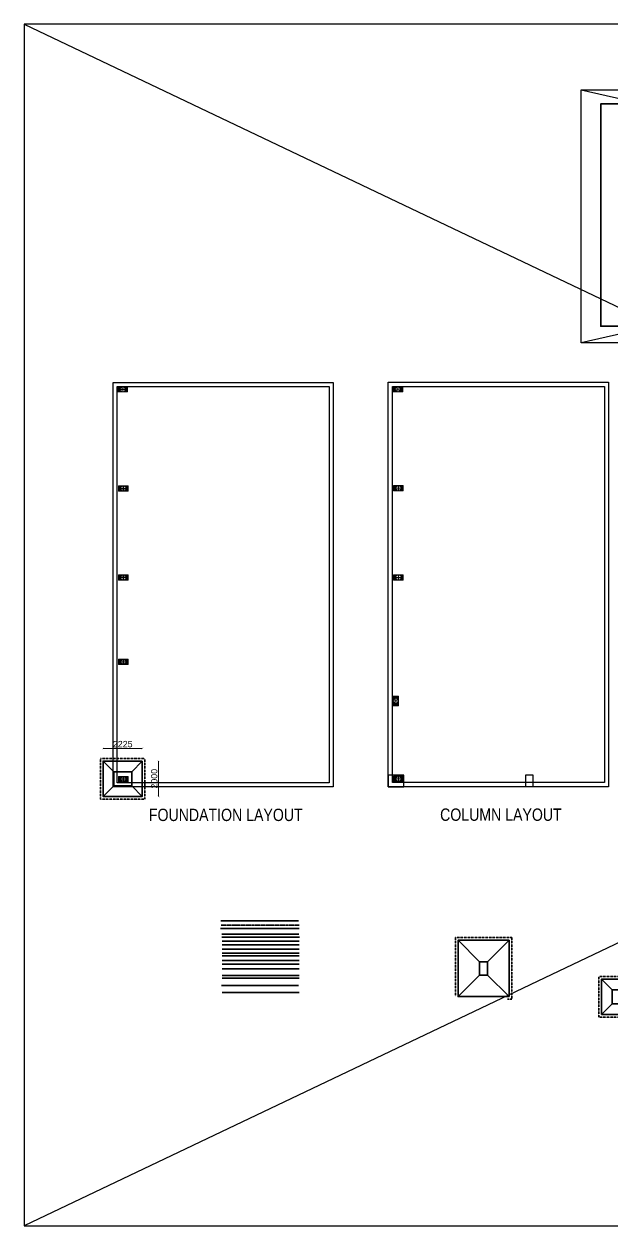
# Model space of a CAD drawing. Header units: inches. Extents: x 683042 to 921062, y -316188 to -5771.
# Drawn here: x 683042 to 716366, y -316188 to -247927 of the extents above; entities that cross this region are included whole.
import ezdxf

# ---------------------------------------------------------------- set-up
doc = ezdxf.new("R2010")
doc.units = ezdxf.units.IN
doc.header["$MEASUREMENT"] = 0
for name, pattern in [('CENTER', [2, 1.25, -0.25, 0.25, -0.25]), ('CENTERX2', [101.6, 63.5, -12.7, 12.7, -12.7]), ('HIDDEN', [0.375, 0.25, -0.125])]:
    doc.linetypes.add(name, pattern=pattern)
for name, color, linetype, lineweight in [('CAES', 8, 'Continuous', 20), ('FOUND', 97, 'Continuous', 13), ('R-beam', 4, 'Continuous', 30), ('R-beam no.', 7, 'Continuous', 30), ('R-CEN', 252, 'HIDDEN', 30), ('R-column no', 7, 'Continuous', 30), ('R-comment', 2, 'Continuous', 30), ('R-FND-TEXT', 7, 'Continuous', 30), ('R-FOUND', 97, 'Continuous', 30), ('R-Lintel_projection', 5, 'Continuous', 30), ('R-P.C.C', 6, 'Continuous', 30), ('R-projection', 3, 'Continuous', 30), ('R-RCC pardi', 6, 'Continuous', 30), ('R-reinforcement', 5, 'Continuous', 30), ('R-str steel', 1, 'Continuous', 30), ('R-Sunk', 30, 'Continuous', 30), ('R-text', 7, 'Continuous', 30)]:
    doc.layers.add(name, color=color, linetype=linetype, lineweight=lineweight)
for name, color, linetype in [('DETAIL-A', 41, 'Continuous'), ('R-column', 5, 'Continuous'), ('R-str model', 7, 'Continuous')]:
    doc.layers.add(name, color=color, linetype=linetype)
doc.styles.add('ARIAL', font='arial.ttf')
doc.styles.add('ROMAND', font='swissc.ttf')
doc.dimstyles.new('200', dxfattribs={"dimtxt": 360, "dimasz": 100, "dimexe": 0.18, "dimexo": 0.0625, "dimgap": 60, "dimtad": 1, "dimdec": 0, "dimzin": 0, "dimdsep": 46, "dimtxsty": 'ARIAL', "dimblk": 'ARCHTICK', "dimcen": 0, "dimse1": 1, "dimse2": 1, "dimclrt": 256, "dimadec": 0, "dimazin": 0, "dimtfac": 1, "dimtdec": 0, "dimtmove": 0, "dimatfit": 3, "dimfxl": 1, "dimtolj": 1, "dimtzin": 0, "dimlwd": 18, "dimarcsym": 0})

# ---------------------------------------------------------------- blocks, each defined once
blk = doc.blocks.new('fnd1')
at = {"layer": 'FOUND', "color": 5, "linetype": 'HIDDEN', "lineweight": 35, "ltscale": 5}
blk.add_lwpolyline([(710477, -91645), (707952, -91645), (707952, -93945), (710477, -93945)], close=True, dxfattribs=at)
at = {"layer": 'FOUND', "lineweight": 35}
for points in [[(710327, -91795), (708102, -91795), (708102, -93795), (710327, -93795)], [(709727, -92395), (708702, -92395), (708702, -93195), (709727, -93195)]]:
    blk.add_lwpolyline(points, close=True, dxfattribs=at)
for points in [[(708702, -92395), (708102, -91795)], [(709727, -92395), (710327, -91795)], [(708702, -93195), (708102, -93795)], [(709727, -93195), (710327, -93795)]]:
    blk.add_lwpolyline(points, dxfattribs=at)
blk = doc.blocks.new('A$C153212E7')
at = {"lineweight": 5}
h = blk.add_hatch(color=256, dxfattribs=at)
h.dxf.hatch_style = 1
h.paths.add_polyline_path([(109, 204), (0, 204), (0, 196), (109, 196)])
h = blk.add_hatch(color=256, dxfattribs=at)
h.dxf.hatch_style = 1
h.paths.add_polyline_path([(109, 96), (0, 96), (0, 104), (109, 104)])
h = blk.add_hatch(color=256, dxfattribs=at)
h.dxf.hatch_style = 1
h.paths.add_polyline_path([(109, 300), (109, 0), (117, 0), (117, 300)])
h = blk.add_hatch(color=3, dxfattribs=at)
h.dxf.hatch_style = 1
h.paths.add_polyline_path([(117, 238), (117, 63), (125, 63), (125, 238)])
h.paths.add_polyline_path([(125, 147), (425, 147), (425, 153), (125, 153)])
h.paths.add_polyline_path([(433, 238), (433, 63), (425, 63), (425, 238)])
h = blk.add_hatch(color=256, dxfattribs=at)
h.dxf.hatch_style = 1
h.paths.add_polyline_path([(279, 153), (279, 262), (271, 262), (271, 153)])
h = blk.add_hatch(color=256, dxfattribs=at)
h.dxf.hatch_style = 1
h.paths.add_polyline_path([(279, 147), (279, 38), (271, 38), (271, 147)])
h = blk.add_hatch(color=256, dxfattribs=at)
h.dxf.hatch_style = 1
h.paths.add_polyline_path([(441, 300), (441, 0), (433, 0), (433, 300)])
h = blk.add_hatch(color=256, dxfattribs=at)
h.dxf.hatch_style = 1
h.paths.add_polyline_path([(441, 204), (550, 204), (550, 196), (441, 196)])
h = blk.add_hatch(color=256, dxfattribs=at)
h.dxf.hatch_style = 1
h.paths.add_polyline_path([(441, 96), (550, 96), (550, 104), (441, 104)])
blk.add_line((75, 150), (475, 150), dxfattribs=at)
at = {"color": 1, "lineweight": 5}
blk.add_lwpolyline([(0, 300), (550, 300), (550, 0), (0, 0)], close=True, dxfattribs=at)
at = {"lineweight": 5}
for points in [[(109, 204), (0, 204), (0, 196), (109, 196)], [(109, 96), (0, 96), (0, 104), (109, 104)], [(109, 300), (109, 0), (117, 0), (117, 300)], [(279, 153), (279, 262), (271, 262), (271, 153)], [(279, 147), (279, 38), (271, 38), (271, 147)], [(441, 300), (441, 0), (433, 0), (433, 300)], [(441, 204), (550, 204), (550, 196), (441, 196)], [(441, 96), (550, 96), (550, 104), (441, 104)]]:
    blk.add_lwpolyline(points, close=True, dxfattribs=at)
blk.add_circle((275, 150), 3, dxfattribs=at)
at = {"layer": 'DETAIL-A', "linetype": 'CENTER', "lineweight": 5, "ltscale": 20}
for p, q in [((550, 150), (0, 150)), ((275, 300), (275, 0))]:
    blk.add_line(p, q, dxfattribs=at)
at = {"layer": 'DETAIL-A', "lineweight": 5}
for p, q in [((25, 250), (95, 250)), ((25, 150), (95, 150)), ((25, 50), (95, 50)), ((60, 218), (60, 282)), ((60, 118), (60, 182)), ((60, 82), (60, 18)), ((145, 250), (215, 250)), ((145, 50), (215, 50)), ((180, 218), (180, 282)), ((180, 82), (180, 18)), ((405, 250), (335, 250)), ((405, 50), (335, 50)), ((370, 218), (370, 282)), ((370, 82), (370, 18)), ((525, 250), (455, 250)), ((525, 150), (455, 150)), ((525, 50), (455, 50)), ((490, 218), (490, 282)), ((490, 118), (490, 182)), ((490, 82), (490, 18))]:
    blk.add_line(p, q, dxfattribs=at)
for points in [[(72, 270), (83, 250), (71, 230), (48, 230), (37, 250), (49, 270)], [(72, 170), (83, 150), (71, 130), (48, 130), (37, 150), (49, 170)], [(72, 30), (83, 50), (71, 70), (48, 70), (37, 50), (49, 30)], [(192, 270), (203, 250), (191, 230), (168, 230), (157, 250), (169, 270)], [(192, 30), (203, 50), (191, 70), (168, 70), (157, 50), (169, 30)], [(358, 270), (347, 250), (359, 230), (382, 230), (393, 250), (381, 270)], [(358, 30), (347, 50), (359, 70), (382, 70), (393, 50), (381, 30)], [(478, 270), (467, 250), (479, 230), (502, 230), (513, 250), (501, 270)], [(478, 170), (467, 150), (479, 130), (502, 130), (513, 150), (501, 170)], [(478, 30), (467, 50), (479, 70), (502, 70), (513, 50), (501, 30)]]:
    blk.add_lwpolyline(points, close=True, dxfattribs=at)
at = {"layer": 'DETAIL-A', "color": 3, "lineweight": 5}
for points in [[(117, 238), (117, 63), (125, 63), (125, 238)], [(125, 147), (425, 147), (425, 153), (125, 153)], [(433, 238), (433, 63), (425, 63), (425, 238)]]:
    blk.add_lwpolyline(points, close=True, dxfattribs=at)
at = {"layer": 'DETAIL-A', "lineweight": 5}
for centre, radius in [((60, 250), 20), ((60, 150), 20), ((60, 50), 20), ((60, 250), 12), ((60, 150), 12), ((60, 50), 12), ((180, 250), 20), ((180, 50), 20), ((180, 250), 12), ((180, 50), 12), ((370, 250), 20), ((370, 50), 20), ((370, 250), 12), ((370, 50), 12), ((490, 250), 20), ((490, 150), 20), ((490, 50), 20), ((490, 250), 12), ((490, 150), 12), ((490, 50), 12)]:
    blk.add_circle(centre, radius, dxfattribs=at)
blk = doc.blocks.new('_ArchTick')
at = {"color": 0, "linetype": 'ByBlock', "const_width": 0.15}
blk.add_lwpolyline([(-0.5, -0.5), (0.5, 0.5)], dxfattribs=at)
blk = doc.blocks.new('*D291')
at = {"layer": 'Defpoints', "color": 0, "transparency": 16777216}
for p in [(687533, -289067), (687533, -289790), (689758, -289790)]:
    blk.add_point(p, dxfattribs=at)
at = {"layer": 'R-FOUND', "color": 0, "lineweight": 18, "transparency": 16777216}
blk.add_line((689758, -289067), (687533, -289067), dxfattribs=at)
at = {"layer": 'R-FOUND', "color": 0, "lineweight": 18, "transparency": 16777216, "xscale": 100, "yscale": 100, "zscale": 100, "rotation": 180}
blk.add_blockref('_ArchTick', (687533, -289067), dxfattribs=at)
at = {"layer": 'R-FOUND', "color": 0, "lineweight": 18, "transparency": 16777216, "xscale": 100, "yscale": 100, "zscale": 100}
blk.add_blockref('_ArchTick', (689758, -289067), dxfattribs=at)
at = {"layer": 'R-FOUND', "transparency": 16777216, "insert": (688645, -288823), "char_height": 360, "attachment_point": 5, "style": 'ARIAL'}
blk.add_mtext('\\A1;2225', dxfattribs=at)
blk = doc.blocks.new('*D292')
at = {"layer": 'Defpoints', "color": 0, "transparency": 16777216}
for p in [(689758, -289790), (689758, -291790), (690682, -291790)]:
    blk.add_point(p, dxfattribs=at)
at = {"layer": 'R-FOUND', "color": 0, "lineweight": 18, "transparency": 16777216}
blk.add_line((690682, -289790), (690682, -291790), dxfattribs=at)
at = {"layer": 'R-FOUND', "color": 0, "lineweight": 18, "transparency": 16777216, "xscale": 100, "yscale": 100, "zscale": 100}
for p, rotation in [((690682, -289790), 90), ((690682, -291790), 270)]:
    blk.add_blockref('_ArchTick', p, dxfattribs=dict(at, rotation=rotation))
at = {"layer": 'R-FOUND', "transparency": 16777216, "insert": (690438, -290790), "char_height": 360, "attachment_point": 5, "rotation": 90, "style": 'ARIAL'}
blk.add_mtext('\\A1;2000', dxfattribs=at)

msp = doc.modelspace()

# ---------------------------------------------------------------- linework, layer by layer
at = {"layer": 'CAES', "lineweight": 35}
msp.add_lwpolyline([(732774.724, -265092.654), (715783.281, -265092.654), (715783.281, -252463.627), (732774.724, -252463.627)], close=True, dxfattribs=at)
at = {"layer": 'FOUND', "lineweight": 35}
for p, q in [((708909.71, -301186.048), (707684.71, -299961.048)), ((709359.71, -301186.048), (710584.71, -299961.048)), ((708909.71, -301936.048), (707684.71, -303161.048)), ((709359.71, -301936.048), (710584.71, -303161.048))]:
    msp.add_line(p, q, dxfattribs=at)
at = {"layer": 'FOUND', "color": 5, "linetype": 'HIDDEN', "lineweight": 35, "ltscale": 5}
msp.add_lwpolyline([(707534.71, -303146.049), (707534.71, -299811.048), (710734.71, -299811.048), (710734.71, -303311.048), (710489.359, -303311.048)], dxfattribs=at)
at = {"layer": 'FOUND', "lineweight": 35}
for points in [[(710584.71, -303161.048), (707684.71, -303161.048), (707684.71, -299961.048), (710584.71, -299961.048)], [(709359.71, -301936.048), (708909.71, -301936.048), (708909.71, -301186.048), (709359.71, -301186.048)]]:
    msp.add_lwpolyline(points, close=True, dxfattribs=at)
at = {"layer": 'R-beam', "lineweight": 35}
msp.add_line((694283.358, -300013.594), (698658.309, -300013.594), dxfattribs=at)
at = {"layer": 'R-beam no.', "lineweight": 35}
msp.add_line((694283.358, -300230.424), (698658.309, -300230.424), dxfattribs=at)
at = {"layer": 'R-CEN', "color": 252, "linetype": 'CENTERX2', "lineweight": 35}
msp.add_line((694231.857, -299104.29), (698658.766, -299104.29), dxfattribs=at)
at = {"layer": 'R-column', "lineweight": 35}
msp.add_line((694283.358, -300462.207), (698658.309, -300462.207), dxfattribs=at)
at = {"layer": 'R-column'}
for points in [[(700600.466, -291252.245), (688105.201, -291252.245), (688105.201, -268287.861), (700600.466, -268287.861)], [(700370.466, -291022.245), (688335.201, -291022.245), (688335.201, -268517.861), (700370.466, -268517.861)], [(716220.956, -291239.77), (703725.69, -291239.77), (703725.69, -268275.386), (716220.956, -268275.386)], [(715990.956, -291009.77), (703955.69, -291009.77), (703955.69, -268505.386), (715990.956, -268505.386)], [(704600.69, -290589.77), (703725.69, -290589.77), (703725.69, -291239.77), (704600.69, -291239.77)], [(711525.69, -290564.77), (711925.69, -290564.77), (711925.69, -291239.77), (711525.69, -291239.77)]]:
    msp.add_lwpolyline(points, close=True, dxfattribs=at)
at = {"layer": 'R-column no', "lineweight": 35}
msp.add_line((694283.358, -300686.513), (698658.309, -300686.513), dxfattribs=at)
at = {"layer": 'R-comment', "lineweight": 35}
msp.add_line((694283.358, -300843.528), (698658.309, -300843.528), dxfattribs=at)
at = {"layer": 'R-FND-TEXT', "lineweight": 35}
msp.add_line((694266.648, -299608.972), (698646.747, -299608.972), dxfattribs=at)
at = {"layer": 'R-FOUND', "lineweight": 35}
msp.add_line((694270.042, -299782.629), (698675.229, -299782.629), dxfattribs=at)
at = {"layer": 'R-FOUND'}
for points in [[(826304.214, -247927.413), (683042.209, -247927.413), (683042.209, -316187.924), (826304.214, -316187.924)], [(714673.566, -251668.566), (778086.97, -251668.566), (778086.97, -266038.289), (714673.566, -266038.289)]]:
    msp.add_lwpolyline(points, close=True, dxfattribs=at)
for points in [[(826304.214, -247927.413), (683042.209, -316187.924)], [(683042.209, -247927.413), (826304.214, -316187.924)], [(778086.97, -251668.566), (714673.566, -266038.289)], [(714673.566, -251668.566), (778086.97, -266038.289)]]:
    msp.add_lwpolyline(points, dxfattribs=at)
at = {"layer": 'R-Lintel_projection', "lineweight": 35}
msp.add_line((694202.772, -299298.957), (698664.998, -299298.957), dxfattribs=at)
at = {"layer": 'R-P.C.C', "linetype": 'Continuous', "lineweight": 35}
msp.add_line((694223.304, -298853.487), (698619.804, -298853.487), dxfattribs=at)
at = {"layer": 'R-projection', "lineweight": 35}
msp.add_line((694283.358, -301105.219), (698658.309, -301105.219), dxfattribs=at)
at = {"layer": 'R-RCC pardi', "lineweight": 35}
msp.add_line((694283.358, -302109.212), (698658.309, -302109.212), dxfattribs=at)
at = {"layer": 'R-reinforcement', "lineweight": 35}
msp.add_line((694283.358, -301321.155), (698658.309, -301321.155), dxfattribs=at)
at = {"layer": 'R-str model', "lineweight": 35}
msp.add_line((694284.592, -302929.078), (698659.543, -302929.078), dxfattribs=at)
at = {"layer": 'R-str steel', "lineweight": 35}
msp.add_line((694283.358, -301582.846), (698658.309, -301582.846), dxfattribs=at)
at = {"layer": 'R-Sunk', "lineweight": 35}
msp.add_line((694283.358, -301968.499), (698658.309, -301968.499), dxfattribs=at)
at = {"layer": 'R-text', "lineweight": 35}
msp.add_line((694254.592, -302528.078), (698629.543, -302528.078), dxfattribs=at)

# ---------------------------------------------------------------- block references
at = {"lineweight": 5}
for p, rotation in [((688920.936, -268522.315), 180), ((704541.426, -268509.84), 180), ((688955.163, -274149.413), 180), ((704575.652, -274136.938), 180), ((688955.163, -279216.082), 180), ((704575.652, -279203.608), 180), ((688955.163, -283995.367), 180), ((704002.136, -286094.468), 270), ((688955.163, -290655.241), 180), ((704575.652, -290642.766), 180)]:
    msp.add_blockref('A$C153212E7', p, dxfattribs=dict(at, rotation=rotation))
at = {"layer": 'R-column'}
for p in [(-20569.663, -197994.978), (7733.698, -210375.6)]:
    msp.add_blockref('fnd1', p, dxfattribs=at)

# ---------------------------------------------------------------- texts
at = {"color": 3, "lineweight": 5, "char_height": 700, "width": 8731.09091, "attachment_point": 5, "style": 'ROMAND'}
for s, insert in [('\\A1;{\\C256;FOUNDATION LAYOUT}', (694496.966, -292846.363)), ('\\A1;{\\C256;COLUMN LAYOUT}', (710117.456, -292833.888))]:
    msp.add_mtext(s, dxfattribs=dict(at, insert=insert))

# ---------------------------------------------------------------- dimensions: what is measured, and where the dimension line sits
at = {"layer": 'R-FOUND'}
dim = msp.add_linear_dim(base=(687532.683, -289067.24), p1=(689757.683, -289790.392), p2=(687532.683, -289790.392), dimstyle='200', dxfattribs=at)
dim.commit()
dim.dimension.update_dxf_attribs({"geometry": '*D291', "text_midpoint": (688645.183, -288823.434)})
dim = msp.add_linear_dim(base=(690682.217, -291790.392), p1=(689757.683, -289790.392), p2=(689757.683, -291790.392), angle=90, dimstyle='200', dxfattribs=at)
dim.commit()
dim.dimension.update_dxf_attribs({"geometry": '*D292', "text_midpoint": (690438.41, -290790.392)})

doc.saveas('drawing.dxf')
